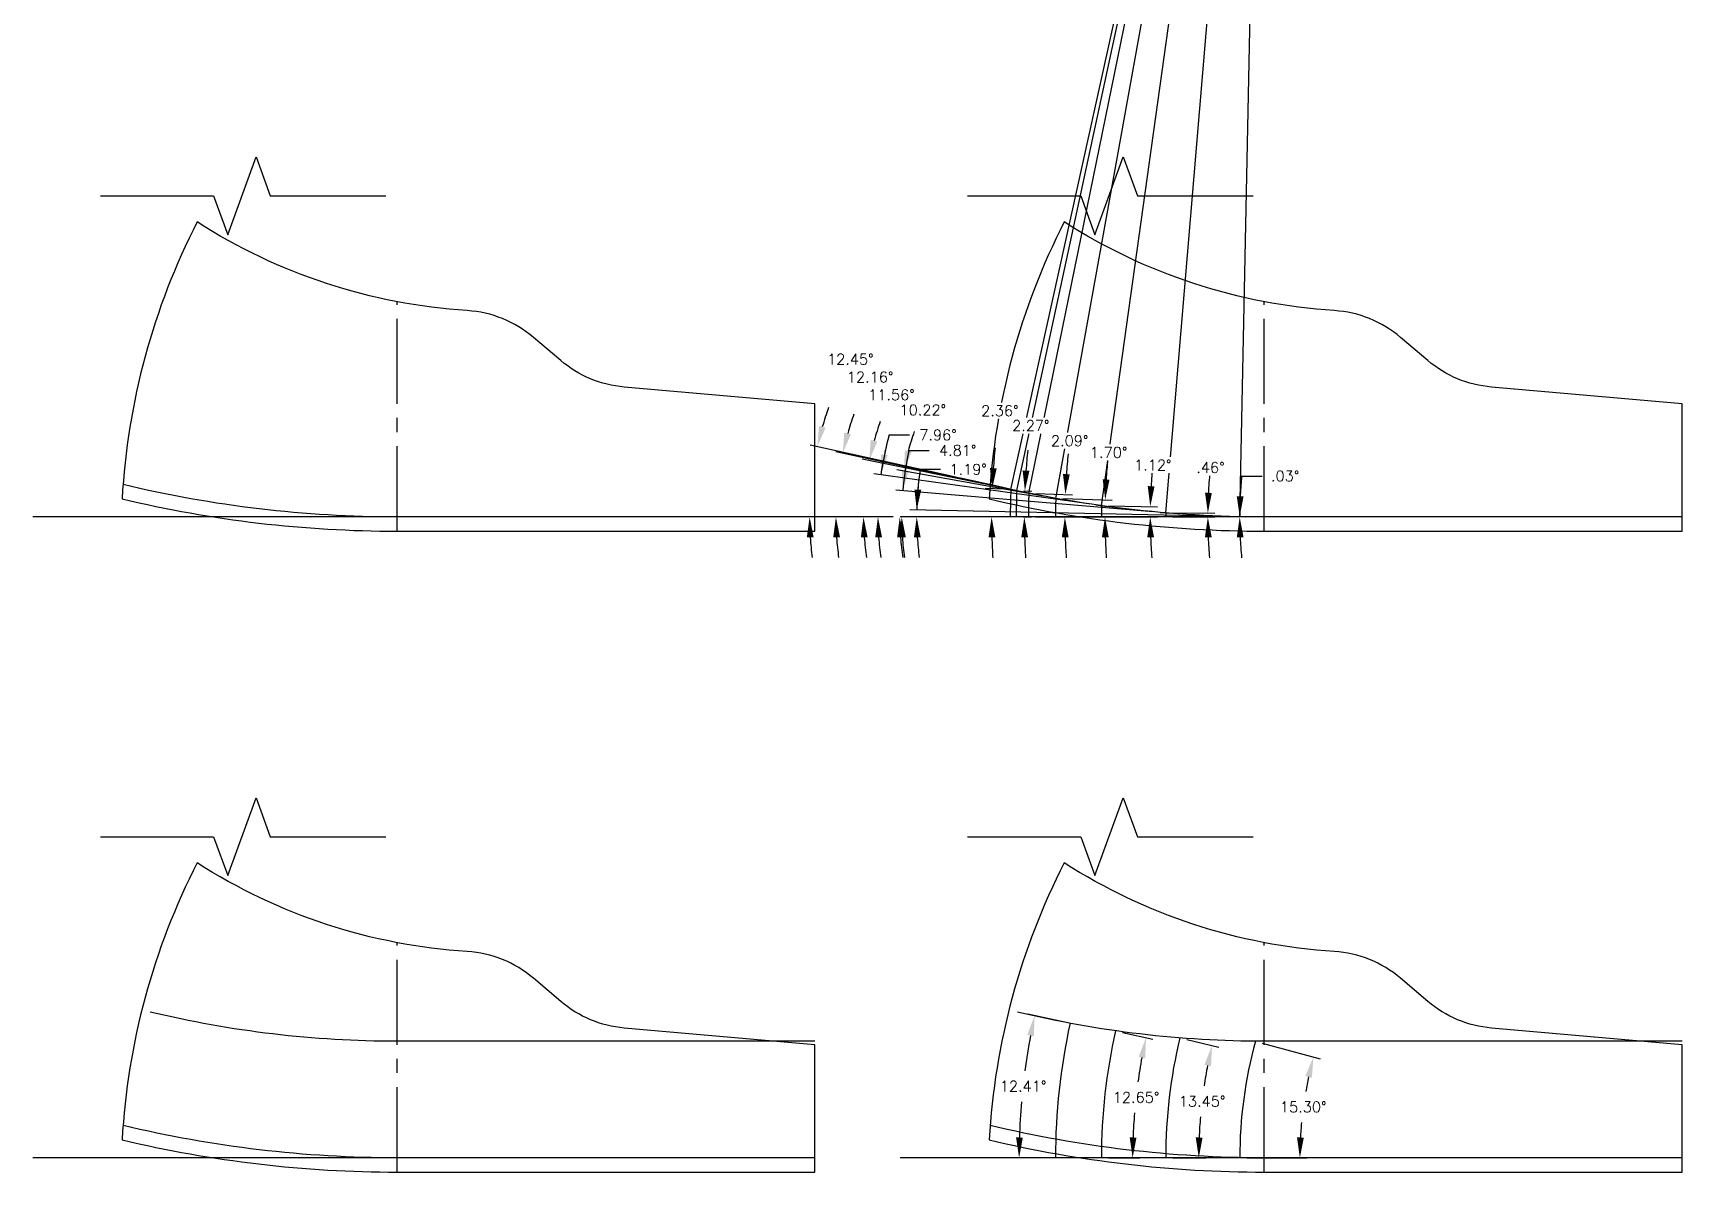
# Model space of a CAD drawing. Extents: x 34 to 150, y -20 to 22.
# Drawn here: x 83.53 to 98.09, y -20.41 to -10.35 of the extents above; entities that cross this region are included whole.
import ezdxf

# ---------------------------------------------------------------- set-up
doc = ezdxf.new("R2010")
doc.units = 0
doc.header["$MEASUREMENT"] = 0
doc.header["$PDMODE"] = 35
doc.linetypes.add('CENTER2', pattern=[1.125, 0.75, -0.125, 0.125, -0.125])
doc.layers.get('0').update_dxf_attribs({"linetype": 'CONTINUOUS'})
doc.layers.get('Defpoints').update_dxf_attribs({"color": 10, "linetype": 'CONTINUOUS'})
for name, color, linetype in [('CLine', 5, 'CENTER2'), ('Dims', 4, 'CONTINUOUS'), ('TEXT', 3, 'CONTINUOUS')]:
    doc.layers.add(name, color=color, linetype=linetype)
doc.styles.add('RomanS', font='romans')
doc.dimstyles.get("Standard").update_dxf_attribs({"dimtxt": 0.094, "dimasz": 0.18, "dimexe": 0.0625, "dimexo": 0.0625, "dimgap": 0.09, "dimtad": 0, "dimtih": 1, "dimtoh": 1, "dimdec": 4, "dimzin": 4, "dimdsep": 46, "dimtxsty": 'RomanS', "dimcen": 0.09, "dimazin": 1, "dimtfac": 1, "dimtdec": 4, "dimtofl": 0, "dimtmove": 0, "dimatfit": 1, "dimfxl": 1, "dimtfill": 1, "dimtolj": 1, "dimtzin": 0, "dimarcsym": 0})

# ---------------------------------------------------------------- blocks, each defined once
blk = doc.blocks.new('*D372')
at = {"layer": 'Defpoints', "color": 0, "transparency": 16777216}
for p in [(91.184, -14.621), (91.331, -14.6), (94.133, -14.618), (94.233, -14.62), (94.399, -14.621)]:
    blk.add_point(p, dxfattribs=at)
at = {"layer": 'Dims', "color": 0, "lineweight": -2, "transparency": 16777216}
for p, q in [((91.361, -14.2), (91.541, -14.2)), ((94.07, -14.616), (91.269, -14.558))]:
    blk.add_line(p, q, dxfattribs=at)
for start, end in [(171.8339, 178.8068), (171.8371, 175.3219), (183.4848, 186.9697)]:
    blk.add_arc((94.291, -14.621), 2.96, start, end, dxfattribs=at)
at = {"layer": 'Dims', "color": 0, "transparency": 16777216}
for points in [[(91.371, -14.381), (91.311, -14.378), (91.331, -14.559)], [(91.306, -14.802), (91.366, -14.8), (91.331, -14.621)]]:
    blk.add_solid(points, dxfattribs=at)
at = {"layer": 'Dims', "color": 0, "transparency": 16777216, "insert": (91.785, -14.2), "char_height": 0.094, "attachment_point": 5, "style": 'RomanS', "bg_fill": 3, "box_fill_scale": 1.25, "bg_fill_color": 256, "bg_fill_true_color": 13158600, "bg_fill_transparency": 0}
blk.add_mtext('\\A1;1.19°', dxfattribs=at)
blk = doc.blocks.new('*D373')
at = {"layer": 'Defpoints', "color": 0, "transparency": 16777216}
for p in [(91.2, -14.544), (91.184, -14.621), (93.479, -14.58), (93.579, -14.589), (94.399, -14.621)]:
    blk.add_point(p, dxfattribs=at)
at = {"layer": 'Dims', "color": 0, "lineweight": -2, "transparency": 16777216}
for p, q in [((91.262, -14.033), (91.442, -14.033)), ((93.417, -14.575), (91.147, -14.384))]:
    blk.add_line(p, q, dxfattribs=at)
for start, end in [(167.7219, 175.1901), (167.7259, 171.458), (183.7321, 187.4642)]:
    blk.add_arc((93.963, -14.621), 2.764, start, end, dxfattribs=at)
at = {"layer": 'Dims', "color": 0, "transparency": 16777216}
for points in [[(91.26, -14.214), (91.2, -14.207), (91.209, -14.389)], [(91.175, -14.802), (91.235, -14.8), (91.199, -14.621)]]:
    blk.add_solid(points, dxfattribs=at)
at = {"layer": 'Dims', "color": 0, "transparency": 16777216, "insert": (91.693, -14.033), "char_height": 0.094, "attachment_point": 5, "style": 'RomanS', "bg_fill": 3, "box_fill_scale": 1.25, "bg_fill_color": 256, "bg_fill_true_color": 13158600, "bg_fill_transparency": 0}
blk.add_mtext('\\A1;4.81°', dxfattribs=at)
blk = doc.blocks.new('*D374')
at = {"layer": 'Defpoints', "color": 0, "transparency": 16777216}
for p in [(90.991, -14.496), (92.913, -14.514), (93.012, -14.528), (91.184, -14.621), (94.399, -14.621)]:
    blk.add_point(p, dxfattribs=at)
at = {"layer": 'Dims', "color": 0, "lineweight": -2, "transparency": 16777216}
for p, q in [((91.088, -13.896), (91.268, -13.896)), ((92.851, -14.505), (90.953, -14.24)), ((91.122, -14.621), (90.926, -14.621))]:
    blk.add_line(p, q, dxfattribs=at)
for start, end in [(164.3631, 172.0413), (164.3674, 168.2043), (183.837, 187.6739)]:
    blk.add_arc((93.677, -14.621), 2.688, start, end, dxfattribs=at)
at = {"layer": 'Dims', "color": 0, "transparency": 16777216}
for points in [[(91.075, -14.076), (91.016, -14.066), (91.014, -14.249)], [(90.965, -14.802), (91.025, -14.8), (90.989, -14.621)]]:
    blk.add_solid(points, dxfattribs=at)
at = {"layer": 'Dims', "color": 0, "transparency": 16777216, "insert": (91.519, -13.896), "char_height": 0.094, "attachment_point": 5, "style": 'RomanS', "bg_fill": 3, "box_fill_scale": 1.25, "bg_fill_color": 256, "bg_fill_true_color": 13158600, "bg_fill_transparency": 0}
blk.add_mtext('\\A1;7.96°', dxfattribs=at)
blk = doc.blocks.new('*D375')
at = {"layer": 'Defpoints', "color": 0, "transparency": 16777216}
for p in [(91.185, -14.485), (92.509, -14.447), (92.607, -14.465), (91.184, -14.621), (94.399, -14.621)]:
    blk.add_point(p, dxfattribs=at)
at = {"layer": 'Dims', "color": 0, "lineweight": -2, "transparency": 16777216}
for p, q in [((92.448, -14.436), (91.156, -14.204)), ((91.122, -14.621), (91.119, -14.621))]:
    blk.add_line(p, q, dxfattribs=at)
for start, end in [(160.7715, 165.2768), (184.5053, 189.0106)]:
    blk.add_arc((93.471, -14.621), 2.29, start, end, dxfattribs=at)
at = {"layer": 'Dims', "color": 0, "transparency": 16777216}
for points in [[(91.286, -14.045), (91.227, -14.032), (91.218, -14.215)], [(91.158, -14.802), (91.218, -14.8), (91.181, -14.621)]]:
    blk.add_solid(points, dxfattribs=at)
at = {"layer": 'Dims', "color": 0, "transparency": 16777216, "insert": (91.385, -13.676), "char_height": 0.094, "attachment_point": 5, "style": 'RomanS', "bg_fill": 3, "box_fill_scale": 1.25, "bg_fill_color": 256, "bg_fill_true_color": 13158600, "bg_fill_transparency": 0}
blk.add_mtext('\\A1;10.22°', dxfattribs=at)
blk = doc.blocks.new('*D376')
at = {"layer": 'Defpoints', "color": 0, "transparency": 16777216}
for p in [(92.271, -14.401), (90.867, -14.454), (92.369, -14.421), (91.184, -14.621), (94.399, -14.621)]:
    blk.add_point(p, dxfattribs=at)
at = {"layer": 'Dims', "color": 0, "lineweight": -2, "transparency": 16777216}
for p, q in [((92.21, -14.388), (90.851, -14.11)), ((91.122, -14.621), (90.799, -14.621))]:
    blk.add_line(p, q, dxfattribs=at)
for start, end in [(160.1497, 164.2967), (184.147, 188.2941)]:
    blk.add_arc((93.349, -14.621), 2.487, start, end, dxfattribs=at)
at = {"layer": 'Dims', "color": 0, "transparency": 16777216}
for points in [[(90.983, -13.955), (90.925, -13.941), (90.912, -14.123)], [(90.838, -14.802), (90.898, -14.8), (90.861, -14.621)]]:
    blk.add_solid(points, dxfattribs=at)
at = {"layer": 'Dims', "color": 0, "transparency": 16777216, "insert": (91.108, -13.542), "char_height": 0.094, "attachment_point": 5, "style": 'RomanS', "bg_fill": 3, "box_fill_scale": 1.25, "bg_fill_color": 256, "bg_fill_true_color": 13158600, "bg_fill_transparency": 0}
blk.add_mtext('\\A1;11.56°', dxfattribs=at)
blk = doc.blocks.new('*D377')
at = {"layer": 'Defpoints', "color": 0, "transparency": 16777216}
for p in [(92.165, -14.378), (92.263, -14.399), (90.624, -14.432), (91.184, -14.621), (94.399, -14.621)]:
    blk.add_point(p, dxfattribs=at)
at = {"layer": 'Dims', "color": 0, "lineweight": -2, "transparency": 16777216}
for p, q in [((92.104, -14.365), (90.617, -14.044)), ((91.122, -14.621), (90.555, -14.621))]:
    blk.add_line(p, q, dxfattribs=at)
for start, end in [(160.1356, 163.9898), (183.8542, 187.7083)]:
    blk.add_arc((93.294, -14.621), 2.676, start, end, dxfattribs=at)
at = {"layer": 'Dims', "color": 0, "transparency": 16777216}
for points in [[(90.751, -13.89), (90.692, -13.875), (90.678, -14.057)], [(90.594, -14.802), (90.654, -14.8), (90.618, -14.621)]]:
    blk.add_solid(points, dxfattribs=at)
at = {"layer": 'Dims', "color": 0, "transparency": 16777216, "insert": (90.92, -13.385), "char_height": 0.094, "attachment_point": 5, "style": 'RomanS', "bg_fill": 3, "box_fill_scale": 1.25, "bg_fill_color": 256, "bg_fill_true_color": 13158600, "bg_fill_transparency": 0}
blk.add_mtext('\\A1;12.16°', dxfattribs=at)
blk = doc.blocks.new('*D378')
at = {"layer": 'Defpoints', "color": 0, "transparency": 16777216}
for p in [(92.113, -14.366), (92.211, -14.388), (90.393, -14.412), (91.184, -14.621), (94.399, -14.621)]:
    blk.add_point(p, dxfattribs=at)
at = {"layer": 'Dims', "color": 0, "lineweight": -2, "transparency": 16777216}
for p, q in [((92.052, -14.353), (90.392, -13.986)), ((91.122, -14.621), (90.323, -14.621))]:
    blk.add_line(p, q, dxfattribs=at)
for start, end in [(160.3895, 163.9693), (183.5798, 187.1597)]:
    blk.add_arc((93.267, -14.621), 2.881, start, end, dxfattribs=at)
at = {"layer": 'Dims', "color": 0, "transparency": 16777216}
for points in [[(90.527, -13.833), (90.469, -13.818), (90.453, -14)], [(90.361, -14.802), (90.421, -14.8), (90.386, -14.621)]]:
    blk.add_solid(points, dxfattribs=at)
at = {"layer": 'Dims', "color": 0, "transparency": 16777216, "insert": (90.745, -13.228), "char_height": 0.094, "attachment_point": 5, "style": 'RomanS', "bg_fill": 3, "box_fill_scale": 1.25, "bg_fill_color": 256, "bg_fill_true_color": 13158600, "bg_fill_transparency": 0}
blk.add_mtext('\\A1;12.45°', dxfattribs=at)
blk = doc.blocks.new('*D379')
at = {"layer": 'Defpoints', "color": 0, "transparency": 16777216}
for p in [(94.182, -14.62), (94.183, -14.619), (94.183, -14.621), (98.086, -14.621)]:
    blk.add_point(p, dxfattribs=at)
at = {"layer": 'Dims', "color": 0, "lineweight": -2, "transparency": 16777216}
for p, q in [((94.199, -14.259), (94.379, -14.259)), ((94.12, -14.619), (94.119, -14.619)), ((94.12, -14.621), (94.119, -14.621))]:
    blk.add_line(p, q, dxfattribs=at)
for start, end in [(174.6823, 179.967), (174.6837, 177.3253), (182.6417, 185.2833)]:
    blk.add_arc((98.086, -14.621), 3.904, start, end, dxfattribs=at)
at = {"layer": 'Dims', "color": 0, "transparency": 16777216}
for points in [[(94.216, -14.439), (94.156, -14.438), (94.182, -14.619)], [(94.156, -14.802), (94.216, -14.8), (94.182, -14.621)]]:
    blk.add_solid(points, dxfattribs=at)
at = {"layer": 'Dims', "color": 0, "transparency": 16777216, "insert": (94.583, -14.259), "char_height": 0.094, "attachment_point": 5, "style": 'RomanS', "bg_fill": 3, "box_fill_scale": 1.25, "bg_fill_color": 256, "bg_fill_true_color": 13158600, "bg_fill_transparency": 0}
blk.add_mtext('\\A1;.03°', dxfattribs=at)
blk = doc.blocks.new('*D380')
at = {"layer": 'Defpoints', "color": 0, "transparency": 16777216}
for p in [(93.529, -14.584), (93.529, -14.621), (93.901, -14.61), (98.086, -14.621)]:
    blk.add_point(p, dxfattribs=at)
at = {"layer": 'Dims', "color": 0, "lineweight": -2, "transparency": 16777216}
for p, q in [((93.591, -14.585), (93.963, -14.588)), ((93.591, -14.621), (93.963, -14.621))]:
    blk.add_line(p, q, dxfattribs=at)
for start, end in [(174.6123, 177.0765), (182.4642, 184.9284)]:
    blk.add_arc((98.086, -14.621), 4.186, start, end, dxfattribs=at)
at = {"layer": 'Dims', "color": 0, "transparency": 16777216}
for points in [[(93.936, -14.408), (93.876, -14.407), (93.901, -14.587)], [(93.875, -14.801), (93.935, -14.8), (93.901, -14.621)]]:
    blk.add_solid(points, dxfattribs=at)
at = {"layer": 'Dims', "color": 0, "transparency": 16777216, "insert": (93.924, -14.184), "char_height": 0.094, "attachment_point": 5, "style": 'RomanS', "bg_fill": 3, "box_fill_scale": 1.25, "bg_fill_color": 256, "bg_fill_true_color": 13158600, "bg_fill_transparency": 0}
blk.add_mtext('\\A1;.46°', dxfattribs=at)
blk = doc.blocks.new('*D381')
at = {"layer": 'Defpoints', "color": 0, "transparency": 16777216}
for p in [(92.962, -14.521), (92.961, -14.621), (93.392, -14.59), (98.086, -14.621)]:
    blk.add_point(p, dxfattribs=at)
at = {"layer": 'Dims', "color": 0, "lineweight": -2, "transparency": 16777216}
for p, q in [((93.025, -14.522), (93.456, -14.531)), ((93.024, -14.621), (93.455, -14.621))]:
    blk.add_line(p, q, dxfattribs=at)
for start, end in [(174.4881, 176.6854), (182.1973, 184.3946)]:
    blk.add_arc((98.086, -14.621), 4.694, start, end, dxfattribs=at)
at = {"layer": 'Dims', "color": 0, "transparency": 16777216}
for points in [[(93.43, -14.351), (93.37, -14.348), (93.393, -14.529)], [(93.366, -14.801), (93.426, -14.8), (93.392, -14.621)]]:
    blk.add_solid(points, dxfattribs=at)
at = {"layer": 'Dims', "color": 0, "transparency": 16777216, "insert": (93.415, -14.162), "char_height": 0.094, "attachment_point": 5, "style": 'RomanS', "bg_fill": 3, "box_fill_scale": 1.25, "bg_fill_color": 256, "bg_fill_true_color": 13158600, "bg_fill_transparency": 0}
blk.add_mtext('\\A1;1.12°', dxfattribs=at)
blk = doc.blocks.new('*D382')
at = {"layer": 'Defpoints', "color": 0, "transparency": 16777216}
for p in [(92.558, -14.456), (92.556, -14.621), (92.993, -14.57), (98.086, -14.621)]:
    blk.add_point(p, dxfattribs=at)
at = {"layer": 'Dims', "color": 0, "lineweight": -2, "transparency": 16777216}
for p, q in [((92.621, -14.458), (93.057, -14.471)), ((92.618, -14.621), (93.055, -14.621))]:
    blk.add_line(p, q, dxfattribs=at)
for start, end in [(174.2454, 176.2702), (182.0248, 184.0497)]:
    blk.add_arc((98.086, -14.621), 5.094, start, end, dxfattribs=at)
at = {"layer": 'Dims', "color": 0, "transparency": 16777216}
for points in [[(93.033, -14.291), (92.973, -14.288), (92.995, -14.469)], [(92.966, -14.801), (93.026, -14.8), (92.993, -14.621)]]:
    blk.add_solid(points, dxfattribs=at)
at = {"layer": 'Dims', "color": 0, "transparency": 16777216, "insert": (93.025, -14.051), "char_height": 0.094, "attachment_point": 5, "style": 'RomanS', "bg_fill": 3, "box_fill_scale": 1.25, "bg_fill_color": 256, "bg_fill_true_color": 13158600, "bg_fill_transparency": 0}
blk.add_mtext('\\A1;1.70°', dxfattribs=at)
blk = doc.blocks.new('*D383')
at = {"layer": 'Defpoints', "color": 0, "transparency": 16777216}
for p in [(92.32, -14.411), (92.64, -14.555), (92.316, -14.621), (98.086, -14.621)]:
    blk.add_point(p, dxfattribs=at)
at = {"layer": 'Dims', "color": 0, "lineweight": -2, "transparency": 16777216}
for p, q in [((92.383, -14.413), (92.705, -14.425)), ((92.379, -14.621), (92.702, -14.621))]:
    blk.add_line(p, q, dxfattribs=at)
for start, end in [(174.1241, 176.0176), (181.8934, 183.7869)]:
    blk.add_arc((98.086, -14.621), 5.447, start, end, dxfattribs=at)
at = {"layer": 'Dims', "color": 0, "transparency": 16777216}
for points in [[(92.682, -14.244), (92.622, -14.241), (92.643, -14.422)], [(92.612, -14.801), (92.672, -14.8), (92.639, -14.621)]]:
    blk.add_solid(points, dxfattribs=at)
at = {"layer": 'Dims', "color": 0, "transparency": 16777216, "insert": (92.681, -13.948), "char_height": 0.094, "attachment_point": 5, "style": 'RomanS', "bg_fill": 3, "box_fill_scale": 1.25, "bg_fill_color": 256, "bg_fill_true_color": 13158600, "bg_fill_transparency": 0}
blk.add_mtext('\\A1;2.09°', dxfattribs=at)
blk = doc.blocks.new('*D384')
at = {"layer": 'Defpoints', "color": 0, "transparency": 16777216}
for p in [(92.214, -14.388), (92.282, -14.544), (92.209, -14.621), (98.086, -14.621)]:
    blk.add_point(p, dxfattribs=at)
at = {"layer": 'Dims', "color": 0, "lineweight": -2, "transparency": 16777216}
for p, q in [((92.276, -14.391), (92.348, -14.394)), ((92.272, -14.621), (92.344, -14.621))]:
    blk.add_line(p, q, dxfattribs=at)
for start, end in [(174.1779, 175.9547), (181.7767, 183.5535)]:
    blk.add_arc((98.086, -14.621), 5.805, start, end, dxfattribs=at)
at = {"layer": 'Dims', "color": 0, "transparency": 16777216}
for points in [[(92.326, -14.213), (92.266, -14.21), (92.286, -14.391)], [(92.254, -14.801), (92.314, -14.8), (92.281, -14.621)]]:
    blk.add_solid(points, dxfattribs=at)
at = {"layer": 'Dims', "color": 0, "transparency": 16777216, "insert": (92.338, -13.814), "char_height": 0.094, "attachment_point": 5, "style": 'RomanS', "bg_fill": 3, "box_fill_scale": 1.25, "bg_fill_color": 256, "bg_fill_true_color": 13158600, "bg_fill_transparency": 0}
blk.add_mtext('\\A1;2.27°', dxfattribs=at)
blk = doc.blocks.new('*D385')
at = {"layer": 'Defpoints', "color": 0, "transparency": 16777216}
for p in [(92.162, -14.377), (91.993, -14.537), (92.157, -14.621), (98.086, -14.621)]:
    blk.add_point(p, dxfattribs=at)
at = {"layer": 'Dims', "color": 0, "lineweight": -2, "transparency": 16777216}
for p, q in [((92.099, -14.374), (91.935, -14.368)), ((92.094, -14.621), (91.93, -14.621))]:
    blk.add_line(p, q, dxfattribs=at)
for start, end in [(174.2566, 175.949), (181.6924, 183.3849)]:
    blk.add_arc((98.086, -14.621), 6.094, start, end, dxfattribs=at)
at = {"layer": 'Dims', "color": 0, "transparency": 16777216}
for points in [[(92.037, -14.192), (91.978, -14.189), (91.997, -14.37)], [(91.965, -14.801), (92.025, -14.8), (91.992, -14.621)]]:
    blk.add_solid(points, dxfattribs=at)
at = {"layer": 'Dims', "color": 0, "transparency": 16777216, "insert": (92.065, -13.683), "char_height": 0.094, "attachment_point": 5, "style": 'RomanS', "bg_fill": 3, "box_fill_scale": 1.25, "bg_fill_color": 256, "bg_fill_true_color": 13158600, "bg_fill_transparency": 0}
blk.add_mtext('\\A1;2.36°', dxfattribs=at)
blk = doc.blocks.new('*D579')
at = {"layer": 'Defpoints', "color": 0, "transparency": 16777216}
for p in [(94.321, -19.251), (94.767, -19.684), (94.183, -20.282), (98.086, -20.282)]:
    blk.add_point(p, dxfattribs=at)
at = {"layer": 'TEXT', "color": 0, "lineweight": -2, "transparency": 16777216}
for p, q in [((94.381, -19.268), (94.893, -19.408)), ((94.245, -20.282), (94.776, -20.282))]:
    blk.add_line(p, q, dxfattribs=at)
for start, end in [(167.7538, 169.9925), (174.6903, 176.9419)]:
    blk.add_arc((98.086, -20.282), 3.373, start, end, dxfattribs=at)
at = {"layer": 'TEXT', "color": 0, "transparency": 16777216}
for points in [[(94.761, -19.559), (94.819, -19.573), (94.833, -19.391)], [(94.748, -20.102), (94.688, -20.101), (94.713, -20.282)]]:
    blk.add_solid(points, dxfattribs=at)
at = {"layer": 'TEXT', "color": 0, "transparency": 16777216, "insert": (94.743, -19.832), "char_height": 0.094, "attachment_point": 5, "style": 'RomanS', "bg_fill": 3, "box_fill_scale": 1.25, "bg_fill_color": 256, "bg_fill_true_color": 13158600, "bg_fill_transparency": 0}
blk.add_mtext('\\A1;15.30°', dxfattribs=at)
blk = doc.blocks.new('*D580')
at = {"layer": 'Defpoints', "color": 0, "transparency": 16777216}
for p in [(93.654, -19.222), (93.873, -19.617), (93.529, -20.282), (98.086, -20.282)]:
    blk.add_point(p, dxfattribs=at)
at = {"layer": 'TEXT', "color": 0, "lineweight": -2, "transparency": 16777216}
for p, q in [((93.714, -19.236), (93.998, -19.304)), ((93.591, -20.282), (93.883, -20.282))]:
    blk.add_line(p, q, dxfattribs=at)
for start, end in [(168.9722, 171.4203), (175.1268, 177.582)]:
    blk.add_arc((98.086, -20.282), 4.266, start, end, dxfattribs=at)
at = {"layer": 'TEXT', "color": 0, "transparency": 16777216}
for points in [[(93.87, -19.459), (93.929, -19.472), (93.938, -19.29)], [(93.854, -20.102), (93.794, -20.101), (93.821, -20.282)]]:
    blk.add_solid(points, dxfattribs=at)
at = {"layer": 'TEXT', "color": 0, "transparency": 16777216, "insert": (93.85, -19.782), "char_height": 0.094, "attachment_point": 5, "style": 'RomanS', "bg_fill": 3, "box_fill_scale": 1.25, "bg_fill_color": 256, "bg_fill_true_color": 13158600, "bg_fill_transparency": 0}
blk.add_mtext('\\A1;13.45°', dxfattribs=at)
blk = doc.blocks.new('*D581')
at = {"layer": 'Defpoints', "color": 0, "transparency": 16777216}
for p in [(93.086, -19.159), (93.29, -19.57), (92.961, -20.282), (98.086, -20.282)]:
    blk.add_point(p, dxfattribs=at)
at = {"layer": 'TEXT', "color": 0, "lineweight": -2, "transparency": 16777216}
for p, q in [((93.147, -19.173), (93.416, -19.233)), ((93.024, -20.282), (93.3, -20.282))]:
    blk.add_line(p, q, dxfattribs=at)
for start, end in [(169.4731, 172.0414), (175.2994, 177.8729)]:
    blk.add_arc((98.086, -20.282), 4.849, start, end, dxfattribs=at)
at = {"layer": 'TEXT', "color": 0, "transparency": 16777216}
for points in [[(93.29, -19.39), (93.348, -19.402), (93.355, -19.219)], [(93.271, -20.102), (93.211, -20.101), (93.237, -20.282)]]:
    blk.add_solid(points, dxfattribs=at)
at = {"layer": 'TEXT', "color": 0, "transparency": 16777216, "insert": (93.267, -19.747), "char_height": 0.094, "attachment_point": 5, "style": 'RomanS', "bg_fill": 3, "box_fill_scale": 1.25, "bg_fill_color": 256, "bg_fill_true_color": 13158600, "bg_fill_transparency": 0}
blk.add_mtext('\\A1;12.65°', dxfattribs=at)
blk = doc.blocks.new('*D582')
at = {"layer": 'Defpoints', "color": 0, "transparency": 16777216}
for p in [(92.685, -19.093), (92.296, -19.44), (92.556, -20.282), (98.086, -20.282)]:
    blk.add_point(p, dxfattribs=at)
at = {"layer": 'TEXT', "color": 0, "lineweight": -2, "transparency": 16777216}
for p, q in [((92.624, -19.08), (92.311, -19.011)), ((92.493, -20.282), (92.173, -20.282))]:
    blk.add_line(p, q, dxfattribs=at)
for start, end in [(169.3532, 172.4439), (175.1431, 178.2373)]:
    blk.add_arc((98.086, -20.282), 5.851, start, end, dxfattribs=at)
at = {"layer": 'TEXT', "color": 0, "transparency": 16777216}
for points in [[(92.307, -19.195), (92.365, -19.207), (92.372, -19.024)], [(92.268, -20.102), (92.208, -20.101), (92.235, -20.282)]]:
    blk.add_solid(points, dxfattribs=at)
at = {"layer": 'TEXT', "color": 0, "transparency": 16777216, "insert": (92.27, -19.649), "char_height": 0.094, "attachment_point": 5, "style": 'RomanS', "bg_fill": 3, "box_fill_scale": 1.25, "bg_fill_color": 256, "bg_fill_true_color": 13158600, "bg_fill_transparency": 0}
blk.add_mtext('\\A1;12.41°', dxfattribs=at)

msp = doc.modelspace()

# ---------------------------------------------------------------- linework, layer by layer
at = {"color": 0}
for p, q in [((86.74518, -14.62088), (83.53076, -14.62088)), ((94.3987, -14.62088), (91.18428, -14.62088)), ((86.74518, -20.28161), (83.53076, -20.28161)), ((94.3987, -20.28161), (91.18428, -20.28161))]:
    msp.add_line(p, q, dxfattribs=at)
at = {"linetype": 'Continuous', "flags": 128}
for points in [[(84.1255, -11.78396), (85.1255, -11.78396), (85.2505, -12.12739), (85.5005, -11.44052), (85.6255, -11.78396), (86.64636, -11.78396)], [(91.77902, -11.78396), (92.77902, -11.78396), (92.90402, -12.12739), (93.15402, -11.44052), (93.27902, -11.78396), (94.29988, -11.78396)], [(84.1255, -17.44468), (85.1255, -17.44468), (85.2505, -17.78812), (85.5005, -17.10125), (85.6255, -17.44468), (86.64636, -17.44468)], [(91.77902, -17.44468), (92.77902, -17.44468), (92.90402, -17.78812), (93.15402, -17.10125), (93.27902, -17.44468), (94.29988, -17.44468)]]:
    msp.add_lwpolyline(points, dxfattribs=at)
at = {"color": 0, "flags": 128}
for points in [[(87.36443, -12.79824, -0.12752335), (84.98011, -12.01506, 0.10457938), (84.31734, -14.46134, 0.05839981), (86.74518, -14.74588), (90.43268, -14.74588), (90.43268, -13.62088), (88.75027, -13.47369, -0.15554789), (88.18977, -13.23942), (87.94844, -13.03429, 0.16158945)], [(95.01795, -12.79824, -0.12752335), (92.63363, -12.01506, 0.10457938), (91.97086, -14.46134, 0.05839981), (94.3987, -14.74588), (98.0862, -14.74588), (98.0862, -13.62088), (96.4038, -13.47369, -0.15554789), (95.84329, -13.23942), (95.60196, -13.03429, 0.16158945)], [(87.36443, -18.45897, -0.12752335), (84.98011, -17.67578, 0.10457938), (84.31734, -20.12206, 0.05839981), (86.74518, -20.40661), (90.43268, -20.40661), (90.43268, -19.28161), (88.75027, -19.13441, -0.15554789), (88.18977, -18.90015), (87.94844, -18.69501, 0.16158945)], [(95.01795, -18.45897, -0.12752335), (92.63363, -17.67578, 0.10457938), (91.97086, -20.12206, 0.05839981), (94.3987, -20.40661), (98.0862, -20.40661), (98.0862, -19.28161), (96.4038, -19.13441, -0.15554789), (95.84329, -18.90015), (95.60196, -18.69501, 0.16158945)]]:
    msp.add_lwpolyline(points, format="xyb", close=True, dxfattribs=at)
at = {"layer": 'CLine'}
for p, q in [((86.74518, -14.74588), (86.74518, -12.7197)), ((94.3987, -14.74588), (94.3987, -12.7197)), ((86.74518, -20.40661), (86.74518, -18.38043)), ((94.3987, -20.40661), (94.3987, -18.38043))]:
    msp.add_line(p, q, dxfattribs=at)
at = {"layer": 'CLine', "color": 1, "linetype": 'Continuous', "flags": 128}
for points in [[(90.43268, -14.62088), (86.74518, -14.62088, -0.0589088), (84.32577, -14.33484)], [(98.0862, -14.62088), (94.3987, -14.62088, -0.0589088), (91.97929, -14.33484)], [(90.43268, -19.25161), (86.74518, -19.25161, -0.0589088), (84.56596, -18.99396, -0.0589088)], [(98.0862, -19.25161), (94.3987, -19.25161, -0.0589088), (92.21948, -18.99396, -0.0589088)], [(90.43268, -20.28161), (86.74518, -20.28161, -0.0589088), (84.32577, -19.99556)], [(98.0862, -20.28161), (94.3987, -20.28161, -0.0589088), (91.97929, -19.99556)]]:
    msp.add_lwpolyline(points, format="xyb", dxfattribs=at)
at = {"layer": 'Dims'}
for p, q in [((92.16182, -14.37687), (94.3987, -4.24588)), ((92.21399, -14.38825), (94.3987, -4.24588)), ((92.32028, -14.41056), (94.3987, -4.24588)), ((92.55825, -14.45633), (94.3987, -4.24588)), ((92.96219, -14.52095), (94.3987, -4.24588)), ((93.52875, -14.58434), (94.3987, -4.24588)), ((94.18265, -14.61863), (94.3987, -4.24588)), ((92.113, -14.36609), (92.21065, -14.38765)), ((92.16511, -14.37772), (92.26287, -14.39878)), ((92.2713, -14.40055), (92.36927, -14.42058)), ((92.50904, -14.44746), (92.60745, -14.4652)), ((92.91267, -14.51403), (93.01171, -14.52787)), ((85.90046, -14.6178), (85.98045, -14.61946)), ((93.47893, -14.58015), (93.57857, -14.58854)), ((94.13266, -14.61759), (94.23264, -14.61967))]:
    msp.add_line(p, q, dxfattribs=at)
for centre, radius, start in [((98.0862, -14.62088), 5.9294, 177.641488), ((98.0862, -14.62088), 5.87681, 177.731392), ((98.0862, -14.62088), 5.76975, 177.911021), ((98.0862, -14.62088), 5.5304, 178.295018), ((98.0862, -14.62088), 5.12499, 178.882738), ((89.84401, -14.62088), 3.90355, 179.966977), ((98.0862, -14.62088), 4.5576, 179.540667), ((98.0862, -14.62088), 3.90355, 179.966977)]:
    msp.add_arc(centre, radius, start, 180, dxfattribs=at)
at = {"layer": 'TEXT'}
for radius, start in [(5.5304, 167.590453), (5.12499, 167.345934), (4.5576, 166.554194), (3.90355, 164.695744)]:
    msp.add_arc((98.0862, -20.28161), radius, start, 180, dxfattribs=at)

# ---------------------------------------------------------------- next in the draw order: dimensions: what is measured, and where the dimension line sits
at = {"layer": 'Dims'}
dim = msp.add_angular_dim_2l(base=(91.33081, -14.60033), line1=((94.3987, -14.62088), (91.18428, -14.62088)), line2=((94.13266, -14.61759), (94.23264, -14.61967)), dimstyle='Standard', dxfattribs=at)
dim.commit()
dim.dimension.update_dxf_attribs({"geometry": '*D372', "text_midpoint": (91.78518, -14.20044)})
at = {"layer": 'TEXT'}
dim = msp.add_angular_dim_3p(base=(94.76666, -19.68416), center=(98.0862, -20.28161), p1=(94.32107, -19.25128), p2=(94.18265, -20.28161), dimstyle='Standard', dxfattribs=at)
dim.commit()
dim.dimension.update_dxf_attribs({"geometry": '*D579', "text_midpoint": (94.74336, -19.83248)})

# ---------------------------------------------------------------- next in the draw order: dimensions: what is measured, and where the dimension line sits
at = {"layer": 'Dims'}
dim = msp.add_angular_dim_2l(base=(91.20015, -14.54355), line1=((94.3987, -14.62088), (91.18428, -14.62088)), line2=((93.47893, -14.58015), (93.57857, -14.58854)), dimstyle='Standard', dxfattribs=at)
dim.commit()
dim.dimension.update_dxf_attribs({"geometry": '*D373', "text_midpoint": (91.69343, -14.03312)})
at = {"layer": 'TEXT'}
dim = msp.add_angular_dim_3p(base=(93.87273, -19.61698), center=(98.0862, -20.28161), p1=(93.65353, -19.22185), p2=(93.5286, -20.28161), dimstyle='Standard', dxfattribs=at)
dim.commit()
dim.dimension.update_dxf_attribs({"geometry": '*D580', "text_midpoint": (93.84997, -19.78225)})

# ---------------------------------------------------------------- next in the draw order: dimensions: what is measured, and where the dimension line sits
at = {"layer": 'Dims'}
dim = msp.add_angular_dim_2l(base=(90.99149, -14.49645), line1=((94.3987, -14.62088), (91.18428, -14.62088)), line2=((92.91267, -14.51403), (93.01171, -14.52787)), dimstyle='Standard', dxfattribs=at)
dim.commit()
dim.dimension.update_dxf_attribs({"geometry": '*D374', "text_midpoint": (91.51925, -13.89626)})
at = {"layer": 'TEXT'}
dim = msp.add_angular_dim_3p(base=(93.28993, -19.57027), center=(98.0862, -20.28161), p1=(93.0857, -19.15891), p2=(92.96121, -20.28161), dimstyle='Standard', dxfattribs=at)
dim.commit()
dim.dimension.update_dxf_attribs({"geometry": '*D581', "text_midpoint": (93.267, -19.74726)})

# ---------------------------------------------------------------- next in the draw order: dimensions: what is measured, and where the dimension line sits
at = {"layer": 'Dims'}
dim = msp.add_angular_dim_2l(base=(91.18543, -14.48485), line1=((94.3987, -14.62088), (91.18428, -14.62088)), line2=((92.50904, -14.44746), (92.60745, -14.4652)), dimstyle='Standard', dxfattribs=at)
dim.commit()
dim.dimension.update_dxf_attribs({"geometry": '*D375', "text_midpoint": (91.38543, -13.676), "dimtype": 162})
at = {"layer": 'TEXT'}
dim = msp.add_angular_dim_3p(base=(92.29617, -19.43971), center=(98.0862, -20.28161), p1=(92.68501, -19.09313), p2=(92.5558, -20.28161), dimstyle='Standard', dxfattribs=at)
dim.commit()
dim.dimension.update_dxf_attribs({"geometry": '*D582', "text_midpoint": (92.26955, -19.64923)})

# ---------------------------------------------------------------- next in the draw order: dimensions: what is measured, and where the dimension line sits
at = {"layer": 'Dims'}
dim = msp.add_angular_dim_2l(base=(90.867033, -14.453772), line1=((94.3987, -14.62088), (91.184285, -14.62088)), line2=((92.271295, -14.400548), (92.369268, -14.420581)), dimstyle='Standard', dxfattribs=at)
dim.commit()
dim.dimension.update_dxf_attribs({"geometry": '*D376', "text_midpoint": (91.107635, -13.541855), "dimtype": 162})

# ---------------------------------------------------------------- next in the draw order: dimensions: what is measured, and where the dimension line sits
dim = msp.add_angular_dim_2l(base=(90.62428, -14.43176), line1=((94.3987, -14.62088), (91.18428, -14.62088)), line2=((92.16511, -14.37772), (92.26287, -14.39878)), dimstyle='Standard', dxfattribs=at)
dim.commit()
dim.dimension.update_dxf_attribs({"geometry": '*D377', "text_midpoint": (90.92017, -13.38473), "dimtype": 162})

# ---------------------------------------------------------------- next in the draw order: dimensions: what is measured, and where the dimension line sits
dim = msp.add_angular_dim_2l(base=(90.39311, -14.41234), line1=((94.3987, -14.62088), (91.18428, -14.62088)), line2=((92.113, -14.36609), (92.21065, -14.38765)), dimstyle='Standard', dxfattribs=at)
dim.commit()
dim.dimension.update_dxf_attribs({"geometry": '*D378', "text_midpoint": (90.74481, -13.2276), "dimtype": 162})

# ---------------------------------------------------------------- next in the draw order: dimensions: what is measured, and where the dimension line sits
dim = msp.add_angular_dim_3p(base=(94.18177, -14.62013), center=(98.0862, -14.62088), p1=(94.18265, -14.61863), p2=(94.18265, -14.62088), dimstyle='Standard', dxfattribs=at)
dim.commit()
dim.dimension.update_dxf_attribs({"geometry": '*D379', "text_midpoint": (94.58272, -14.25902)})

# ---------------------------------------------------------------- next in the draw order: dimensions: what is measured, and where the dimension line sits
dim = msp.add_angular_dim_3p(base=(93.90067, -14.6097), center=(98.0862, -14.62088), p1=(93.52875, -14.58434), p2=(93.5286, -14.62088), dimstyle='Standard', dxfattribs=at)
dim.commit()
dim.dimension.update_dxf_attribs({"geometry": '*D380', "text_midpoint": (93.92354, -14.18372), "dimtype": 165})

# ---------------------------------------------------------------- next in the draw order: dimensions: what is measured, and where the dimension line sits
dim = msp.add_angular_dim_3p(base=(93.39244, -14.59037), center=(98.0862, -14.62088), p1=(92.96219, -14.52095), p2=(92.96121, -14.62088), dimstyle='Standard', dxfattribs=at)
dim.commit()
dim.dimension.update_dxf_attribs({"geometry": '*D381', "text_midpoint": (93.41486, -14.16166), "dimtype": 165})

# ---------------------------------------------------------------- next in the draw order: dimensions: what is measured, and where the dimension line sits
dim = msp.add_angular_dim_3p(base=(92.992796, -14.570356), center=(98.0862, -14.62088), p1=(92.558245, -14.456333), p2=(92.555797, -14.62088), dimstyle='Standard', dxfattribs=at)
dim.commit()
dim.dimension.update_dxf_attribs({"geometry": '*D382', "text_midpoint": (93.024569, -14.050613), "dimtype": 165})

# ---------------------------------------------------------------- next in the draw order: dimensions: what is measured, and where the dimension line sits
dim = msp.add_angular_dim_3p(base=(92.63955, -14.55468), center=(98.0862, -14.62088), p1=(92.32028, -14.41056), p2=(92.31645, -14.62088), dimstyle='Standard', dxfattribs=at)
dim.commit()
dim.dimension.update_dxf_attribs({"geometry": '*D383', "text_midpoint": (92.6809, -13.94773), "dimtype": 165})

# ---------------------------------------------------------------- next in the draw order: dimensions: what is measured, and where the dimension line sits
dim = msp.add_angular_dim_3p(base=(92.28185, -14.54427), center=(98.0862, -14.62088), p1=(92.21399, -14.38825), p2=(92.20939, -14.62088), dimstyle='Standard', dxfattribs=at)
dim.commit()
dim.dimension.update_dxf_attribs({"geometry": '*D384', "text_midpoint": (92.33773, -13.81383), "dimtype": 165})

# ---------------------------------------------------------------- next in the draw order: dimensions: what is measured, and where the dimension line sits
dim = msp.add_angular_dim_3p(base=(91.99287, -14.53727), center=(98.0862, -14.62088), p1=(92.16182, -14.37687), p2=(92.1568, -14.62088), dimstyle='Standard', dxfattribs=at)
dim.commit()
dim.dimension.update_dxf_attribs({"geometry": '*D385', "text_midpoint": (92.06498, -13.6825), "dimtype": 165})

doc.saveas('drawing.dxf')
